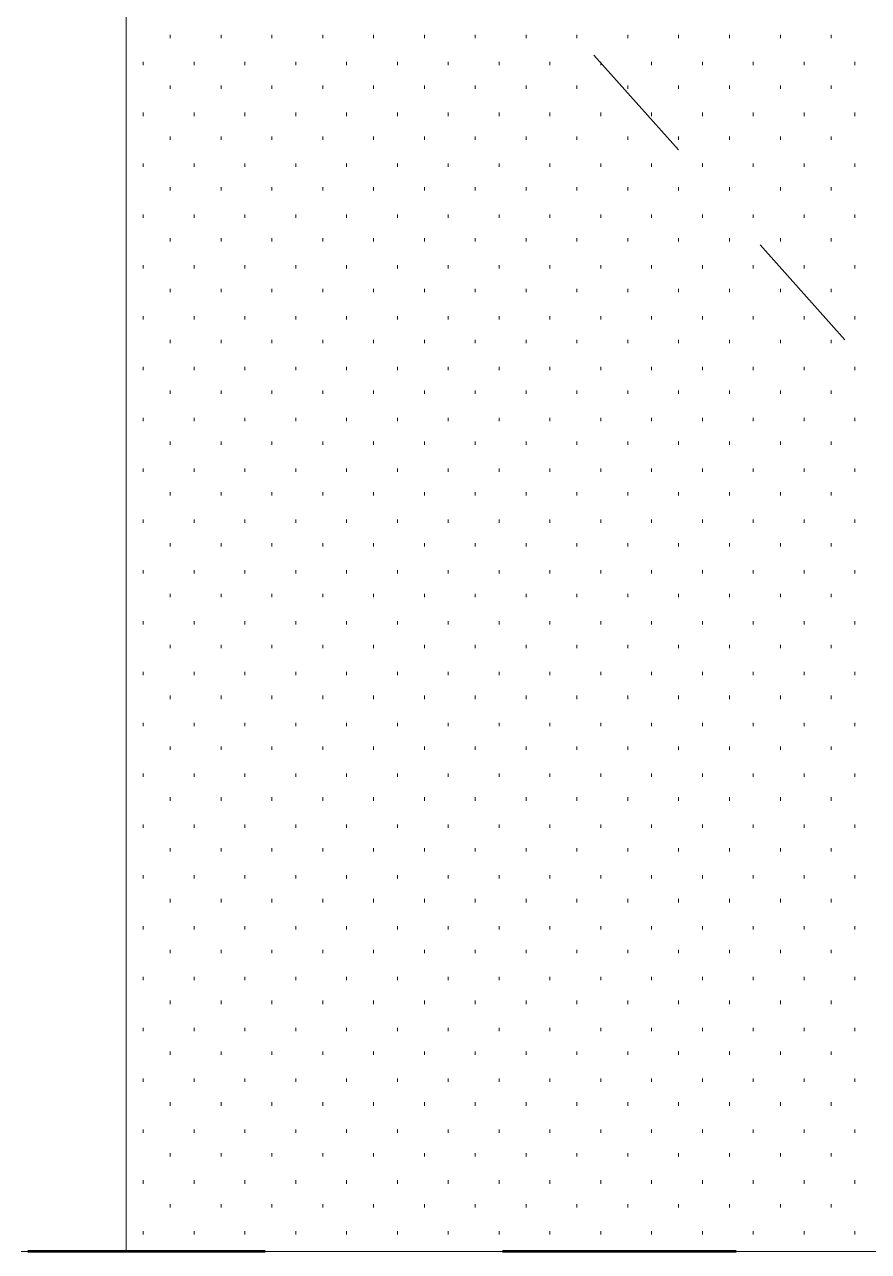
# Model space of a CAD drawing. Header units: inches. Extents: x -6061 to 13621, y -296 to 7483.
# Drawn here: x 12602.47 to 12622.41, y 349.93 to 378.93 of the extents above; entities that cross this region are included whole.
import ezdxf

# ---------------------------------------------------------------- set-up
doc = ezdxf.new("R2010")
doc.units = ezdxf.units.IN
doc.header["$MEASUREMENT"] = 0
doc.layers.get('0').update_dxf_attribs({"linetype": 'CONTINUOUS'})

msp = doc.modelspace()

# ---------------------------------------------------------------- linework, layer by layer
at = {"color": 7, "linetype": 'Continuous', "lineweight": 9, "true_color": 0x000007}
for p, q in [((12604.87338, 349.93356), (12604.87338, 434.02858)), ((12604.87338, 431.46569), (12604.87338, 349.93356)), ((12617.92814, 375.96297), (12615.92587, 378.20551)), ((12621.85257, 371.47791), (12619.85031, 373.72044)), ((12604.87338, 349.93356), (12602.39058, 349.93356)), ((12602.39058, 349.93356), (12604.87338, 349.93356)), ((12604.87338, 349.93356), (12640.91411, 349.93356)), ((12640.91411, 349.93356), (12604.87338, 349.93356))]:
    msp.add_line(p, q, dxfattribs=at)
at = {"color": 7, "linetype": 'Continuous', "lineweight": 9, "true_color": 0xffffff}
for p, q in [((12605.91456, 378.60596), (12605.91456, 378.68605)), ((12607.11592, 378.60596), (12607.11592, 378.68605)), ((12608.31728, 378.60596), (12608.31728, 378.68605)), ((12609.51863, 378.60596), (12609.51863, 378.68605)), ((12610.71999, 378.60596), (12610.71999, 378.68605)), ((12611.92135, 378.60596), (12611.92135, 378.68605)), ((12613.12271, 378.60596), (12613.12271, 378.68605)), ((12614.32406, 378.60596), (12614.32406, 378.68605)), ((12615.52542, 378.60596), (12615.52542, 378.68605)), ((12616.72678, 378.60596), (12616.72678, 378.68605)), ((12617.92814, 378.60596), (12617.92814, 378.68605)), ((12619.12949, 378.60596), (12619.12949, 378.68605)), ((12620.33085, 378.60596), (12620.33085, 378.68605)), ((12621.53221, 378.60596), (12621.53221, 378.68605)), ((12605.27384, 377.96524), (12605.27384, 378.04533)), ((12606.47519, 377.96524), (12606.47519, 378.04533)), ((12607.67655, 377.96524), (12607.67655, 378.04533)), ((12608.87791, 377.96524), (12608.87791, 378.04533)), ((12610.07927, 377.96524), (12610.07927, 378.04533)), ((12611.28062, 377.96524), (12611.28062, 378.04533)), ((12612.48198, 377.96524), (12612.48198, 378.04533)), ((12613.68334, 377.96524), (12613.68334, 378.04533)), ((12614.8847, 377.96524), (12614.8847, 378.04533)), ((12616.08605, 377.96524), (12616.08605, 378.04533)), ((12617.28741, 377.96524), (12617.28741, 378.04533)), ((12618.48877, 377.96524), (12618.48877, 378.04533)), ((12619.69013, 377.96524), (12619.69013, 378.04533)), ((12620.89148, 377.96524), (12620.89148, 378.04533)), ((12622.09284, 377.96524), (12622.09284, 378.04533)), ((12605.91456, 377.4046), (12605.91456, 377.48469)), ((12607.11592, 377.4046), (12607.11592, 377.48469)), ((12608.31728, 377.4046), (12608.31728, 377.48469)), ((12609.51863, 377.4046), (12609.51863, 377.48469)), ((12610.71999, 377.4046), (12610.71999, 377.48469)), ((12611.92135, 377.4046), (12611.92135, 377.48469)), ((12613.12271, 377.4046), (12613.12271, 377.48469)), ((12614.32406, 377.4046), (12614.32406, 377.48469)), ((12615.52542, 377.4046), (12615.52542, 377.48469)), ((12616.72678, 377.4046), (12616.72678, 377.48469)), ((12617.92814, 377.4046), (12617.92814, 377.48469)), ((12619.12949, 377.4046), (12619.12949, 377.48469)), ((12620.33085, 377.4046), (12620.33085, 377.48469)), ((12621.53221, 377.4046), (12621.53221, 377.48469)), ((12605.27384, 376.76388), (12605.27384, 376.84397)), ((12606.47519, 376.76388), (12606.47519, 376.84397)), ((12607.67655, 376.76388), (12607.67655, 376.84397)), ((12608.87791, 376.76388), (12608.87791, 376.84397)), ((12610.07927, 376.76388), (12610.07927, 376.84397)), ((12611.28062, 376.76388), (12611.28062, 376.84397)), ((12612.48198, 376.76388), (12612.48198, 376.84397)), ((12613.68334, 376.76388), (12613.68334, 376.84397)), ((12614.8847, 376.76388), (12614.8847, 376.84397)), ((12616.08605, 376.76388), (12616.08605, 376.84397)), ((12617.28741, 376.76388), (12617.28741, 376.84397)), ((12618.48877, 376.76388), (12618.48877, 376.84397)), ((12619.69013, 376.76388), (12619.69013, 376.84397)), ((12620.89148, 376.76388), (12620.89148, 376.84397)), ((12622.09284, 376.76388), (12622.09284, 376.84397)), ((12605.91456, 376.20324), (12605.91456, 376.28334)), ((12607.11592, 376.20324), (12607.11592, 376.28334)), ((12608.31728, 376.20324), (12608.31728, 376.28334)), ((12609.51863, 376.20324), (12609.51863, 376.28334)), ((12610.71999, 376.20324), (12610.71999, 376.28334)), ((12611.92135, 376.20324), (12611.92135, 376.28334)), ((12613.12271, 376.20324), (12613.12271, 376.28334)), ((12614.32406, 376.20324), (12614.32406, 376.28334)), ((12615.52542, 376.20324), (12615.52542, 376.28334)), ((12616.72678, 376.20324), (12616.72678, 376.28334)), ((12617.92814, 376.20324), (12617.92814, 376.28334)), ((12619.12949, 376.20324), (12619.12949, 376.28334)), ((12620.33085, 376.20324), (12620.33085, 376.28334)), ((12621.53221, 376.20324), (12621.53221, 376.28334)), ((12605.27384, 375.56252), (12605.27384, 375.64261)), ((12606.47519, 375.56252), (12606.47519, 375.64261)), ((12607.67655, 375.56252), (12607.67655, 375.64261)), ((12608.87791, 375.56252), (12608.87791, 375.64261)), ((12610.07927, 375.56252), (12610.07927, 375.64261)), ((12611.28062, 375.56252), (12611.28062, 375.64261)), ((12612.48198, 375.56252), (12612.48198, 375.64261)), ((12613.68334, 375.56252), (12613.68334, 375.64261)), ((12614.8847, 375.56252), (12614.8847, 375.64261)), ((12616.08605, 375.56252), (12616.08605, 375.64261)), ((12617.28741, 375.56252), (12617.28741, 375.64261)), ((12618.48877, 375.56252), (12618.48877, 375.64261)), ((12619.69013, 375.56252), (12619.69013, 375.64261)), ((12620.89148, 375.56252), (12620.89148, 375.64261)), ((12622.09284, 375.56252), (12622.09284, 375.64261)), ((12605.91456, 375.00189), (12605.91456, 375.08198)), ((12607.11592, 375.00189), (12607.11592, 375.08198)), ((12608.31728, 375.00189), (12608.31728, 375.08198)), ((12609.51863, 375.00189), (12609.51863, 375.08198)), ((12610.71999, 375.00189), (12610.71999, 375.08198)), ((12611.92135, 375.00189), (12611.92135, 375.08198)), ((12613.12271, 375.00189), (12613.12271, 375.08198)), ((12614.32406, 375.00189), (12614.32406, 375.08198)), ((12615.52542, 375.00189), (12615.52542, 375.08198)), ((12616.72678, 375.00189), (12616.72678, 375.08198)), ((12617.92814, 375.00189), (12617.92814, 375.08198)), ((12619.12949, 375.00189), (12619.12949, 375.08198)), ((12620.33085, 375.00189), (12620.33085, 375.08198)), ((12621.53221, 375.00189), (12621.53221, 375.08198)), ((12605.27384, 374.36116), (12605.27384, 374.44125)), ((12606.47519, 374.36116), (12606.47519, 374.44125)), ((12607.67655, 374.36116), (12607.67655, 374.44125)), ((12608.87791, 374.36116), (12608.87791, 374.44125)), ((12610.07927, 374.36116), (12610.07927, 374.44125)), ((12611.28062, 374.36116), (12611.28062, 374.44125)), ((12612.48198, 374.36116), (12612.48198, 374.44125)), ((12613.68334, 374.36116), (12613.68334, 374.44125)), ((12614.8847, 374.36116), (12614.8847, 374.44125)), ((12616.08605, 374.36116), (12616.08605, 374.44125)), ((12617.28741, 374.36116), (12617.28741, 374.44125)), ((12618.48877, 374.36116), (12618.48877, 374.44125)), ((12619.69013, 374.36116), (12619.69013, 374.44125)), ((12620.89148, 374.36116), (12620.89148, 374.44125)), ((12622.09284, 374.36116), (12622.09284, 374.44125)), ((12605.91456, 373.80053), (12605.91456, 373.88062)), ((12607.11592, 373.80053), (12607.11592, 373.88062)), ((12608.31728, 373.80053), (12608.31728, 373.88062)), ((12609.51863, 373.80053), (12609.51863, 373.88062)), ((12610.71999, 373.80053), (12610.71999, 373.88062)), ((12611.92135, 373.80053), (12611.92135, 373.88062)), ((12613.12271, 373.80053), (12613.12271, 373.88062)), ((12614.32406, 373.80053), (12614.32406, 373.88062)), ((12615.52542, 373.80053), (12615.52542, 373.88062)), ((12616.72678, 373.80053), (12616.72678, 373.88062)), ((12617.92814, 373.80053), (12617.92814, 373.88062)), ((12619.12949, 373.80053), (12619.12949, 373.88062)), ((12620.33085, 373.80053), (12620.33085, 373.88062)), ((12621.53221, 373.80053), (12621.53221, 373.88062)), ((12605.27384, 373.15981), (12605.27384, 373.2399)), ((12606.47519, 373.15981), (12606.47519, 373.2399)), ((12607.67655, 373.15981), (12607.67655, 373.2399)), ((12608.87791, 373.15981), (12608.87791, 373.2399)), ((12610.07927, 373.15981), (12610.07927, 373.2399)), ((12611.28062, 373.15981), (12611.28062, 373.2399)), ((12612.48198, 373.15981), (12612.48198, 373.2399)), ((12613.68334, 373.15981), (12613.68334, 373.2399)), ((12614.8847, 373.15981), (12614.8847, 373.2399)), ((12616.08605, 373.15981), (12616.08605, 373.2399)), ((12617.28741, 373.15981), (12617.28741, 373.2399)), ((12618.48877, 373.15981), (12618.48877, 373.2399)), ((12619.69013, 373.15981), (12619.69013, 373.2399)), ((12620.89148, 373.15981), (12620.89148, 373.2399)), ((12622.09284, 373.15981), (12622.09284, 373.2399)), ((12605.91456, 372.59917), (12605.91456, 372.67926)), ((12607.11592, 372.59917), (12607.11592, 372.67926)), ((12608.31728, 372.59917), (12608.31728, 372.67926)), ((12609.51863, 372.59917), (12609.51863, 372.67926)), ((12610.71999, 372.59917), (12610.71999, 372.67926)), ((12611.92135, 372.59917), (12611.92135, 372.67926)), ((12613.12271, 372.59917), (12613.12271, 372.67926)), ((12614.32406, 372.59917), (12614.32406, 372.67926)), ((12615.52542, 372.59917), (12615.52542, 372.67926)), ((12616.72678, 372.59917), (12616.72678, 372.67926)), ((12617.92814, 372.59917), (12617.92814, 372.67926)), ((12619.12949, 372.59917), (12619.12949, 372.67926)), ((12620.33085, 372.59917), (12620.33085, 372.67926)), ((12621.53221, 372.59917), (12621.53221, 372.67926)), ((12605.27384, 371.95845), (12605.27384, 372.03854)), ((12606.47519, 371.95845), (12606.47519, 372.03854)), ((12607.67655, 371.95845), (12607.67655, 372.03854)), ((12608.87791, 371.95845), (12608.87791, 372.03854)), ((12610.07927, 371.95845), (12610.07927, 372.03854)), ((12611.28062, 371.95845), (12611.28062, 372.03854)), ((12612.48198, 371.95845), (12612.48198, 372.03854)), ((12613.68334, 371.95845), (12613.68334, 372.03854)), ((12614.8847, 371.95845), (12614.8847, 372.03854)), ((12616.08605, 371.95845), (12616.08605, 372.03854)), ((12617.28741, 371.95845), (12617.28741, 372.03854)), ((12618.48877, 371.95845), (12618.48877, 372.03854)), ((12619.69013, 371.95845), (12619.69013, 372.03854)), ((12620.89148, 371.95845), (12620.89148, 372.03854)), ((12622.09284, 371.95845), (12622.09284, 372.03854)), ((12605.91456, 371.39781), (12605.91456, 371.47791)), ((12607.11592, 371.39781), (12607.11592, 371.47791)), ((12608.31728, 371.39781), (12608.31728, 371.47791)), ((12609.51863, 371.39781), (12609.51863, 371.47791)), ((12610.71999, 371.39781), (12610.71999, 371.47791)), ((12611.92135, 371.39781), (12611.92135, 371.47791)), ((12613.12271, 371.39781), (12613.12271, 371.47791)), ((12614.32406, 371.39781), (12614.32406, 371.47791)), ((12615.52542, 371.39781), (12615.52542, 371.47791)), ((12616.72678, 371.39781), (12616.72678, 371.47791)), ((12617.92814, 371.39781), (12617.92814, 371.47791)), ((12619.12949, 371.39781), (12619.12949, 371.47791)), ((12620.33085, 371.39781), (12620.33085, 371.47791)), ((12621.53221, 371.39781), (12621.53221, 371.47791)), ((12605.27384, 370.75709), (12605.27384, 370.83718)), ((12606.47519, 370.75709), (12606.47519, 370.83718)), ((12607.67655, 370.75709), (12607.67655, 370.83718)), ((12608.87791, 370.75709), (12608.87791, 370.83718)), ((12610.07927, 370.75709), (12610.07927, 370.83718)), ((12611.28062, 370.75709), (12611.28062, 370.83718)), ((12612.48198, 370.75709), (12612.48198, 370.83718)), ((12613.68334, 370.75709), (12613.68334, 370.83718)), ((12614.8847, 370.75709), (12614.8847, 370.83718)), ((12616.08605, 370.75709), (12616.08605, 370.83718)), ((12617.28741, 370.75709), (12617.28741, 370.83718)), ((12618.48877, 370.75709), (12618.48877, 370.83718)), ((12619.69013, 370.75709), (12619.69013, 370.83718)), ((12620.89148, 370.75709), (12620.89148, 370.83718)), ((12622.09284, 370.75709), (12622.09284, 370.83718)), ((12605.91456, 370.19646), (12605.91456, 370.27655)), ((12607.11592, 370.19646), (12607.11592, 370.27655)), ((12608.31728, 370.19646), (12608.31728, 370.27655)), ((12609.51863, 370.19646), (12609.51863, 370.27655)), ((12610.71999, 370.19646), (12610.71999, 370.27655)), ((12611.92135, 370.19646), (12611.92135, 370.27655)), ((12613.12271, 370.19646), (12613.12271, 370.27655)), ((12614.32406, 370.19646), (12614.32406, 370.27655)), ((12615.52542, 370.19646), (12615.52542, 370.27655)), ((12616.72678, 370.19646), (12616.72678, 370.27655)), ((12617.92814, 370.19646), (12617.92814, 370.27655)), ((12619.12949, 370.19646), (12619.12949, 370.27655)), ((12620.33085, 370.19646), (12620.33085, 370.27655)), ((12621.53221, 370.19646), (12621.53221, 370.27655)), ((12605.27384, 369.55573), (12605.27384, 369.63582)), ((12606.47519, 369.55573), (12606.47519, 369.63582)), ((12607.67655, 369.55573), (12607.67655, 369.63582)), ((12608.87791, 369.55573), (12608.87791, 369.63582)), ((12610.07927, 369.55573), (12610.07927, 369.63582)), ((12611.28062, 369.55573), (12611.28062, 369.63582)), ((12612.48198, 369.55573), (12612.48198, 369.63582)), ((12613.68334, 369.55573), (12613.68334, 369.63582)), ((12614.8847, 369.55573), (12614.8847, 369.63582)), ((12616.08605, 369.55573), (12616.08605, 369.63582)), ((12617.28741, 369.55573), (12617.28741, 369.63582)), ((12618.48877, 369.55573), (12618.48877, 369.63582)), ((12619.69013, 369.55573), (12619.69013, 369.63582)), ((12620.89148, 369.55573), (12620.89148, 369.63582)), ((12622.09284, 369.55573), (12622.09284, 369.63582)), ((12605.91456, 368.9951), (12605.91456, 369.07519)), ((12607.11592, 368.9951), (12607.11592, 369.07519)), ((12608.31728, 368.9951), (12608.31728, 369.07519)), ((12609.51863, 368.9951), (12609.51863, 369.07519)), ((12610.71999, 368.9951), (12610.71999, 369.07519)), ((12611.92135, 368.9951), (12611.92135, 369.07519)), ((12613.12271, 368.9951), (12613.12271, 369.07519)), ((12614.32406, 368.9951), (12614.32406, 369.07519)), ((12615.52542, 368.9951), (12615.52542, 369.07519)), ((12616.72678, 368.9951), (12616.72678, 369.07519)), ((12617.92814, 368.9951), (12617.92814, 369.07519)), ((12619.12949, 368.9951), (12619.12949, 369.07519)), ((12620.33085, 368.9951), (12620.33085, 369.07519)), ((12621.53221, 368.9951), (12621.53221, 369.07519)), ((12605.27384, 368.35438), (12605.27384, 368.43447)), ((12606.47519, 368.35438), (12606.47519, 368.43447)), ((12607.67655, 368.35438), (12607.67655, 368.43447)), ((12608.87791, 368.35438), (12608.87791, 368.43447)), ((12610.07927, 368.35438), (12610.07927, 368.43447)), ((12611.28062, 368.35438), (12611.28062, 368.43447)), ((12612.48198, 368.35438), (12612.48198, 368.43447)), ((12613.68334, 368.35438), (12613.68334, 368.43447)), ((12614.8847, 368.35438), (12614.8847, 368.43447)), ((12616.08605, 368.35438), (12616.08605, 368.43447)), ((12617.28741, 368.35438), (12617.28741, 368.43447)), ((12618.48877, 368.35438), (12618.48877, 368.43447)), ((12619.69013, 368.35438), (12619.69013, 368.43447)), ((12620.89148, 368.35438), (12620.89148, 368.43447)), ((12622.09284, 368.35438), (12622.09284, 368.43447)), ((12605.91456, 367.79374), (12605.91456, 367.87383)), ((12607.11592, 367.79374), (12607.11592, 367.87383)), ((12608.31728, 367.79374), (12608.31728, 367.87383)), ((12609.51863, 367.79374), (12609.51863, 367.87383)), ((12610.71999, 367.79374), (12610.71999, 367.87383)), ((12611.92135, 367.79374), (12611.92135, 367.87383)), ((12613.12271, 367.79374), (12613.12271, 367.87383)), ((12614.32406, 367.79374), (12614.32406, 367.87383)), ((12615.52542, 367.79374), (12615.52542, 367.87383)), ((12616.72678, 367.79374), (12616.72678, 367.87383)), ((12617.92814, 367.79374), (12617.92814, 367.87383)), ((12619.12949, 367.79374), (12619.12949, 367.87383)), ((12620.33085, 367.79374), (12620.33085, 367.87383)), ((12621.53221, 367.79374), (12621.53221, 367.87383)), ((12605.27384, 367.15302), (12605.27384, 367.23311)), ((12606.47519, 367.15302), (12606.47519, 367.23311)), ((12607.67655, 367.15302), (12607.67655, 367.23311)), ((12608.87791, 367.15302), (12608.87791, 367.23311)), ((12610.07927, 367.15302), (12610.07927, 367.23311)), ((12611.28062, 367.15302), (12611.28062, 367.23311)), ((12612.48198, 367.15302), (12612.48198, 367.23311)), ((12613.68334, 367.15302), (12613.68334, 367.23311)), ((12614.8847, 367.15302), (12614.8847, 367.23311)), ((12616.08605, 367.15302), (12616.08605, 367.23311)), ((12617.28741, 367.15302), (12617.28741, 367.23311)), ((12618.48877, 367.15302), (12618.48877, 367.23311)), ((12619.69013, 367.15302), (12619.69013, 367.23311)), ((12620.89148, 367.15302), (12620.89148, 367.23311)), ((12622.09284, 367.15302), (12622.09284, 367.23311)), ((12605.91456, 366.59239), (12605.91456, 366.67248)), ((12607.11592, 366.59239), (12607.11592, 366.67248)), ((12608.31728, 366.59239), (12608.31728, 366.67248)), ((12609.51863, 366.59239), (12609.51863, 366.67248)), ((12610.71999, 366.59239), (12610.71999, 366.67248)), ((12611.92135, 366.59239), (12611.92135, 366.67248)), ((12613.12271, 366.59239), (12613.12271, 366.67248)), ((12614.32406, 366.59239), (12614.32406, 366.67248)), ((12615.52542, 366.59239), (12615.52542, 366.67248)), ((12616.72678, 366.59239), (12616.72678, 366.67248)), ((12617.92814, 366.59239), (12617.92814, 366.67248)), ((12619.12949, 366.59239), (12619.12949, 366.67248)), ((12620.33085, 366.59239), (12620.33085, 366.67248)), ((12621.53221, 366.59239), (12621.53221, 366.67248)), ((12605.27384, 365.95166), (12605.27384, 366.03175)), ((12606.47519, 365.95166), (12606.47519, 366.03175)), ((12607.67655, 365.95166), (12607.67655, 366.03175)), ((12608.87791, 365.95166), (12608.87791, 366.03175)), ((12610.07927, 365.95166), (12610.07927, 366.03175)), ((12611.28062, 365.95166), (12611.28062, 366.03175)), ((12612.48198, 365.95166), (12612.48198, 366.03175)), ((12613.68334, 365.95166), (12613.68334, 366.03175)), ((12614.8847, 365.95166), (12614.8847, 366.03175)), ((12616.08605, 365.95166), (12616.08605, 366.03175)), ((12617.28741, 365.95166), (12617.28741, 366.03175)), ((12618.48877, 365.95166), (12618.48877, 366.03175)), ((12619.69013, 365.95166), (12619.69013, 366.03175)), ((12620.89148, 365.95166), (12620.89148, 366.03175)), ((12622.09284, 365.95166), (12622.09284, 366.03175)), ((12605.91456, 365.39103), (12605.91456, 365.47112)), ((12607.11592, 365.39103), (12607.11592, 365.47112)), ((12608.31728, 365.39103), (12608.31728, 365.47112)), ((12609.51863, 365.39103), (12609.51863, 365.47112)), ((12610.71999, 365.39103), (12610.71999, 365.47112)), ((12611.92135, 365.39103), (12611.92135, 365.47112)), ((12613.12271, 365.39103), (12613.12271, 365.47112)), ((12614.32406, 365.39103), (12614.32406, 365.47112)), ((12615.52542, 365.39103), (12615.52542, 365.47112)), ((12616.72678, 365.39103), (12616.72678, 365.47112)), ((12617.92814, 365.39103), (12617.92814, 365.47112)), ((12619.12949, 365.39103), (12619.12949, 365.47112)), ((12620.33085, 365.39103), (12620.33085, 365.47112)), ((12621.53221, 365.39103), (12621.53221, 365.47112)), ((12605.27384, 364.7503), (12605.27384, 364.83039)), ((12606.47519, 364.7503), (12606.47519, 364.83039)), ((12607.67655, 364.7503), (12607.67655, 364.83039)), ((12608.87791, 364.7503), (12608.87791, 364.83039)), ((12610.07927, 364.7503), (12610.07927, 364.83039)), ((12611.28062, 364.7503), (12611.28062, 364.83039)), ((12612.48198, 364.7503), (12612.48198, 364.83039)), ((12613.68334, 364.7503), (12613.68334, 364.83039)), ((12614.8847, 364.7503), (12614.8847, 364.83039)), ((12616.08605, 364.7503), (12616.08605, 364.83039)), ((12617.28741, 364.7503), (12617.28741, 364.83039)), ((12618.48877, 364.7503), (12618.48877, 364.83039)), ((12619.69013, 364.7503), (12619.69013, 364.83039)), ((12620.89148, 364.7503), (12620.89148, 364.83039)), ((12622.09284, 364.7503), (12622.09284, 364.83039)), ((12605.91456, 364.18967), (12605.91456, 364.26976)), ((12607.11592, 364.18967), (12607.11592, 364.26976)), ((12608.31728, 364.18967), (12608.31728, 364.26976)), ((12609.51863, 364.18967), (12609.51863, 364.26976)), ((12610.71999, 364.18967), (12610.71999, 364.26976)), ((12611.92135, 364.18967), (12611.92135, 364.26976)), ((12613.12271, 364.18967), (12613.12271, 364.26976)), ((12614.32406, 364.18967), (12614.32406, 364.26976)), ((12615.52542, 364.18967), (12615.52542, 364.26976)), ((12616.72678, 364.18967), (12616.72678, 364.26976)), ((12617.92814, 364.18967), (12617.92814, 364.26976)), ((12619.12949, 364.18967), (12619.12949, 364.26976)), ((12620.33085, 364.18967), (12620.33085, 364.26976)), ((12621.53221, 364.18967), (12621.53221, 364.26976)), ((12605.27384, 363.54895), (12605.27384, 363.62904)), ((12606.47519, 363.54895), (12606.47519, 363.62904)), ((12607.67655, 363.54895), (12607.67655, 363.62904)), ((12608.87791, 363.54895), (12608.87791, 363.62904)), ((12610.07927, 363.54895), (12610.07927, 363.62904)), ((12611.28062, 363.54895), (12611.28062, 363.62904)), ((12612.48198, 363.54895), (12612.48198, 363.62904)), ((12613.68334, 363.54895), (12613.68334, 363.62904)), ((12614.8847, 363.54895), (12614.8847, 363.62904)), ((12616.08605, 363.54895), (12616.08605, 363.62904)), ((12617.28741, 363.54895), (12617.28741, 363.62904)), ((12618.48877, 363.54895), (12618.48877, 363.62904)), ((12619.69013, 363.54895), (12619.69013, 363.62904)), ((12620.89148, 363.54895), (12620.89148, 363.62904)), ((12622.09284, 363.54895), (12622.09284, 363.62904)), ((12605.91456, 362.98831), (12605.91456, 363.0684)), ((12607.11592, 362.98831), (12607.11592, 363.0684)), ((12608.31728, 362.98831), (12608.31728, 363.0684)), ((12609.51863, 362.98831), (12609.51863, 363.0684)), ((12610.71999, 362.98831), (12610.71999, 363.0684)), ((12611.92135, 362.98831), (12611.92135, 363.0684)), ((12613.12271, 362.98831), (12613.12271, 363.0684)), ((12614.32406, 362.98831), (12614.32406, 363.0684)), ((12615.52542, 362.98831), (12615.52542, 363.0684)), ((12616.72678, 362.98831), (12616.72678, 363.0684)), ((12617.92814, 362.98831), (12617.92814, 363.0684)), ((12619.12949, 362.98831), (12619.12949, 363.0684)), ((12620.33085, 362.98831), (12620.33085, 363.0684)), ((12621.53221, 362.98831), (12621.53221, 363.0684)), ((12605.27384, 362.34759), (12605.27384, 362.42768)), ((12606.47519, 362.34759), (12606.47519, 362.42768)), ((12607.67655, 362.34759), (12607.67655, 362.42768)), ((12608.87791, 362.34759), (12608.87791, 362.42768)), ((12610.07927, 362.34759), (12610.07927, 362.42768)), ((12611.28062, 362.34759), (12611.28062, 362.42768)), ((12612.48198, 362.34759), (12612.48198, 362.42768)), ((12613.68334, 362.34759), (12613.68334, 362.42768)), ((12614.8847, 362.34759), (12614.8847, 362.42768)), ((12616.08605, 362.34759), (12616.08605, 362.42768)), ((12617.28741, 362.34759), (12617.28741, 362.42768)), ((12618.48877, 362.34759), (12618.48877, 362.42768)), ((12619.69013, 362.34759), (12619.69013, 362.42768)), ((12620.89148, 362.34759), (12620.89148, 362.42768)), ((12622.09284, 362.34759), (12622.09284, 362.42768)), ((12605.91456, 361.78696), (12605.91456, 361.86705)), ((12607.11592, 361.78696), (12607.11592, 361.86705)), ((12608.31728, 361.78696), (12608.31728, 361.86705)), ((12609.51863, 361.78696), (12609.51863, 361.86705)), ((12610.71999, 361.78696), (12610.71999, 361.86705)), ((12611.92135, 361.78696), (12611.92135, 361.86705)), ((12613.12271, 361.78696), (12613.12271, 361.86705)), ((12614.32406, 361.78696), (12614.32406, 361.86705)), ((12615.52542, 361.78696), (12615.52542, 361.86705)), ((12616.72678, 361.78696), (12616.72678, 361.86705)), ((12617.92814, 361.78696), (12617.92814, 361.86705)), ((12619.12949, 361.78696), (12619.12949, 361.86705)), ((12620.33085, 361.78696), (12620.33085, 361.86705)), ((12621.53221, 361.78696), (12621.53221, 361.86705)), ((12605.27384, 361.14623), (12605.27384, 361.22632)), ((12606.47519, 361.14623), (12606.47519, 361.22632)), ((12607.67655, 361.14623), (12607.67655, 361.22632)), ((12608.87791, 361.14623), (12608.87791, 361.22632)), ((12610.07927, 361.14623), (12610.07927, 361.22632)), ((12611.28062, 361.14623), (12611.28062, 361.22632)), ((12612.48198, 361.14623), (12612.48198, 361.22632)), ((12613.68334, 361.14623), (12613.68334, 361.22632)), ((12614.8847, 361.14623), (12614.8847, 361.22632)), ((12616.08605, 361.14623), (12616.08605, 361.22632)), ((12617.28741, 361.14623), (12617.28741, 361.22632)), ((12618.48877, 361.14623), (12618.48877, 361.22632)), ((12619.69013, 361.14623), (12619.69013, 361.22632)), ((12620.89148, 361.14623), (12620.89148, 361.22632)), ((12622.09284, 361.14623), (12622.09284, 361.22632)), ((12605.91456, 360.5856), (12605.91456, 360.66569)), ((12607.11592, 360.5856), (12607.11592, 360.66569)), ((12608.31728, 360.5856), (12608.31728, 360.66569)), ((12609.51863, 360.5856), (12609.51863, 360.66569)), ((12610.71999, 360.5856), (12610.71999, 360.66569)), ((12611.92135, 360.5856), (12611.92135, 360.66569)), ((12613.12271, 360.5856), (12613.12271, 360.66569)), ((12614.32406, 360.5856), (12614.32406, 360.66569)), ((12615.52542, 360.5856), (12615.52542, 360.66569)), ((12616.72678, 360.5856), (12616.72678, 360.66569)), ((12617.92814, 360.5856), (12617.92814, 360.66569)), ((12619.12949, 360.5856), (12619.12949, 360.66569)), ((12620.33085, 360.5856), (12620.33085, 360.66569)), ((12621.53221, 360.5856), (12621.53221, 360.66569)), ((12605.27384, 359.94487), (12605.27384, 360.02496)), ((12606.47519, 359.94487), (12606.47519, 360.02496)), ((12607.67655, 359.94487), (12607.67655, 360.02496)), ((12608.87791, 359.94487), (12608.87791, 360.02496)), ((12610.07927, 359.94487), (12610.07927, 360.02496)), ((12611.28062, 359.94487), (12611.28062, 360.02496)), ((12612.48198, 359.94487), (12612.48198, 360.02496)), ((12613.68334, 359.94487), (12613.68334, 360.02496)), ((12614.8847, 359.94487), (12614.8847, 360.02496)), ((12616.08605, 359.94487), (12616.08605, 360.02496)), ((12617.28741, 359.94487), (12617.28741, 360.02496)), ((12618.48877, 359.94487), (12618.48877, 360.02496)), ((12619.69013, 359.94487), (12619.69013, 360.02496)), ((12620.89148, 359.94487), (12620.89148, 360.02496)), ((12622.09284, 359.94487), (12622.09284, 360.02496)), ((12605.91456, 359.38424), (12605.91456, 359.46433)), ((12607.11592, 359.38424), (12607.11592, 359.46433)), ((12608.31728, 359.38424), (12608.31728, 359.46433)), ((12609.51863, 359.38424), (12609.51863, 359.46433)), ((12610.71999, 359.38424), (12610.71999, 359.46433)), ((12611.92135, 359.38424), (12611.92135, 359.46433)), ((12613.12271, 359.38424), (12613.12271, 359.46433)), ((12614.32406, 359.38424), (12614.32406, 359.46433)), ((12615.52542, 359.38424), (12615.52542, 359.46433)), ((12616.72678, 359.38424), (12616.72678, 359.46433)), ((12617.92814, 359.38424), (12617.92814, 359.46433)), ((12619.12949, 359.38424), (12619.12949, 359.46433)), ((12620.33085, 359.38424), (12620.33085, 359.46433)), ((12621.53221, 359.38424), (12621.53221, 359.46433)), ((12605.27384, 358.74352), (12605.27384, 358.82361)), ((12606.47519, 358.74352), (12606.47519, 358.82361)), ((12607.67655, 358.74352), (12607.67655, 358.82361)), ((12608.87791, 358.74352), (12608.87791, 358.82361)), ((12610.07927, 358.74352), (12610.07927, 358.82361)), ((12611.28062, 358.74352), (12611.28062, 358.82361)), ((12612.48198, 358.74352), (12612.48198, 358.82361)), ((12613.68334, 358.74352), (12613.68334, 358.82361)), ((12614.8847, 358.74352), (12614.8847, 358.82361)), ((12616.08605, 358.74352), (12616.08605, 358.82361)), ((12617.28741, 358.74352), (12617.28741, 358.82361)), ((12618.48877, 358.74352), (12618.48877, 358.82361)), ((12619.69013, 358.74352), (12619.69013, 358.82361)), ((12620.89148, 358.74352), (12620.89148, 358.82361)), ((12622.09284, 358.74352), (12622.09284, 358.82361)), ((12605.91456, 358.18288), (12605.91456, 358.26297)), ((12607.11592, 358.18288), (12607.11592, 358.26297)), ((12608.31728, 358.18288), (12608.31728, 358.26297)), ((12609.51863, 358.18288), (12609.51863, 358.26297)), ((12610.71999, 358.18288), (12610.71999, 358.26297)), ((12611.92135, 358.18288), (12611.92135, 358.26297)), ((12613.12271, 358.18288), (12613.12271, 358.26297)), ((12614.32406, 358.18288), (12614.32406, 358.26297)), ((12615.52542, 358.18288), (12615.52542, 358.26297)), ((12616.72678, 358.18288), (12616.72678, 358.26297)), ((12617.92814, 358.18288), (12617.92814, 358.26297)), ((12619.12949, 358.18288), (12619.12949, 358.26297)), ((12620.33085, 358.18288), (12620.33085, 358.26297)), ((12621.53221, 358.18288), (12621.53221, 358.26297)), ((12605.27384, 357.54216), (12605.27384, 357.62225)), ((12606.47519, 357.54216), (12606.47519, 357.62225)), ((12607.67655, 357.54216), (12607.67655, 357.62225)), ((12608.87791, 357.54216), (12608.87791, 357.62225)), ((12610.07927, 357.54216), (12610.07927, 357.62225)), ((12611.28062, 357.54216), (12611.28062, 357.62225)), ((12612.48198, 357.54216), (12612.48198, 357.62225)), ((12613.68334, 357.54216), (12613.68334, 357.62225)), ((12614.8847, 357.54216), (12614.8847, 357.62225)), ((12616.08605, 357.54216), (12616.08605, 357.62225)), ((12617.28741, 357.54216), (12617.28741, 357.62225)), ((12618.48877, 357.54216), (12618.48877, 357.62225)), ((12619.69013, 357.54216), (12619.69013, 357.62225)), ((12620.89148, 357.54216), (12620.89148, 357.62225)), ((12622.09284, 357.54216), (12622.09284, 357.62225)), ((12605.91456, 356.98153), (12605.91456, 357.06162)), ((12607.11592, 356.98153), (12607.11592, 357.06162)), ((12608.31728, 356.98153), (12608.31728, 357.06162)), ((12609.51863, 356.98153), (12609.51863, 357.06162)), ((12610.71999, 356.98153), (12610.71999, 357.06162)), ((12611.92135, 356.98153), (12611.92135, 357.06162)), ((12613.12271, 356.98153), (12613.12271, 357.06162)), ((12614.32406, 356.98153), (12614.32406, 357.06162)), ((12615.52542, 356.98153), (12615.52542, 357.06162)), ((12616.72678, 356.98153), (12616.72678, 357.06162)), ((12617.92814, 356.98153), (12617.92814, 357.06162)), ((12619.12949, 356.98153), (12619.12949, 357.06162)), ((12620.33085, 356.98153), (12620.33085, 357.06162)), ((12621.53221, 356.98153), (12621.53221, 357.06162)), ((12605.27384, 356.3408), (12605.27384, 356.42089)), ((12606.47519, 356.3408), (12606.47519, 356.42089)), ((12607.67655, 356.3408), (12607.67655, 356.42089)), ((12608.87791, 356.3408), (12608.87791, 356.42089)), ((12610.07927, 356.3408), (12610.07927, 356.42089)), ((12611.28062, 356.3408), (12611.28062, 356.42089)), ((12612.48198, 356.3408), (12612.48198, 356.42089)), ((12613.68334, 356.3408), (12613.68334, 356.42089)), ((12614.8847, 356.3408), (12614.8847, 356.42089)), ((12616.08605, 356.3408), (12616.08605, 356.42089)), ((12617.28741, 356.3408), (12617.28741, 356.42089)), ((12618.48877, 356.3408), (12618.48877, 356.42089)), ((12619.69013, 356.3408), (12619.69013, 356.42089)), ((12620.89148, 356.3408), (12620.89148, 356.42089)), ((12622.09284, 356.3408), (12622.09284, 356.42089)), ((12605.91456, 355.78017), (12605.91456, 355.86026)), ((12607.11592, 355.78017), (12607.11592, 355.86026)), ((12608.31728, 355.78017), (12608.31728, 355.86026)), ((12609.51863, 355.78017), (12609.51863, 355.86026)), ((12610.71999, 355.78017), (12610.71999, 355.86026)), ((12611.92135, 355.78017), (12611.92135, 355.86026)), ((12613.12271, 355.78017), (12613.12271, 355.86026)), ((12614.32406, 355.78017), (12614.32406, 355.86026)), ((12615.52542, 355.78017), (12615.52542, 355.86026)), ((12616.72678, 355.78017), (12616.72678, 355.86026)), ((12617.92814, 355.78017), (12617.92814, 355.86026)), ((12619.12949, 355.78017), (12619.12949, 355.86026)), ((12620.33085, 355.78017), (12620.33085, 355.86026)), ((12621.53221, 355.78017), (12621.53221, 355.86026)), ((12605.27384, 355.13944), (12605.27384, 355.21953)), ((12606.47519, 355.13944), (12606.47519, 355.21953)), ((12607.67655, 355.13944), (12607.67655, 355.21953)), ((12608.87791, 355.13944), (12608.87791, 355.21953)), ((12610.07927, 355.13944), (12610.07927, 355.21953)), ((12611.28062, 355.13944), (12611.28062, 355.21953)), ((12612.48198, 355.13944), (12612.48198, 355.21953)), ((12613.68334, 355.13944), (12613.68334, 355.21953)), ((12614.8847, 355.13944), (12614.8847, 355.21953)), ((12616.08605, 355.13944), (12616.08605, 355.21953)), ((12617.28741, 355.13944), (12617.28741, 355.21953)), ((12618.48877, 355.13944), (12618.48877, 355.21953)), ((12619.69013, 355.13944), (12619.69013, 355.21953)), ((12620.89148, 355.13944), (12620.89148, 355.21953)), ((12622.09284, 355.13944), (12622.09284, 355.21953)), ((12605.91456, 354.57881), (12605.91456, 354.6589)), ((12607.11592, 354.57881), (12607.11592, 354.6589)), ((12608.31728, 354.57881), (12608.31728, 354.6589)), ((12609.51863, 354.57881), (12609.51863, 354.6589)), ((12610.71999, 354.57881), (12610.71999, 354.6589)), ((12611.92135, 354.57881), (12611.92135, 354.6589)), ((12613.12271, 354.57881), (12613.12271, 354.6589)), ((12614.32406, 354.57881), (12614.32406, 354.6589)), ((12615.52542, 354.57881), (12615.52542, 354.6589)), ((12616.72678, 354.57881), (12616.72678, 354.6589)), ((12617.92814, 354.57881), (12617.92814, 354.6589)), ((12619.12949, 354.57881), (12619.12949, 354.6589)), ((12620.33085, 354.57881), (12620.33085, 354.6589)), ((12621.53221, 354.57881), (12621.53221, 354.6589)), ((12605.27384, 353.93809), (12605.27384, 354.01818)), ((12606.47519, 353.93809), (12606.47519, 354.01818)), ((12607.67655, 353.93809), (12607.67655, 354.01818)), ((12608.87791, 353.93809), (12608.87791, 354.01818)), ((12610.07927, 353.93809), (12610.07927, 354.01818)), ((12611.28062, 353.93809), (12611.28062, 354.01818)), ((12612.48198, 353.93809), (12612.48198, 354.01818)), ((12613.68334, 353.93809), (12613.68334, 354.01818)), ((12614.8847, 353.93809), (12614.8847, 354.01818)), ((12616.08605, 353.93809), (12616.08605, 354.01818)), ((12617.28741, 353.93809), (12617.28741, 354.01818)), ((12618.48877, 353.93809), (12618.48877, 354.01818)), ((12619.69013, 353.93809), (12619.69013, 354.01818)), ((12620.89148, 353.93809), (12620.89148, 354.01818)), ((12622.09284, 353.93809), (12622.09284, 354.01818)), ((12605.91456, 353.37745), (12605.91456, 353.45754)), ((12607.11592, 353.37745), (12607.11592, 353.45754)), ((12608.31728, 353.37745), (12608.31728, 353.45754)), ((12609.51863, 353.37745), (12609.51863, 353.45754)), ((12610.71999, 353.37745), (12610.71999, 353.45754)), ((12611.92135, 353.37745), (12611.92135, 353.45754)), ((12613.12271, 353.37745), (12613.12271, 353.45754)), ((12614.32406, 353.37745), (12614.32406, 353.45754)), ((12615.52542, 353.37745), (12615.52542, 353.45754)), ((12616.72678, 353.37745), (12616.72678, 353.45754)), ((12617.92814, 353.37745), (12617.92814, 353.45754)), ((12619.12949, 353.37745), (12619.12949, 353.45754)), ((12620.33085, 353.37745), (12620.33085, 353.45754)), ((12621.53221, 353.37745), (12621.53221, 353.45754)), ((12605.27384, 352.73673), (12605.27384, 352.81682)), ((12606.47519, 352.73673), (12606.47519, 352.81682)), ((12607.67655, 352.73673), (12607.67655, 352.81682)), ((12608.87791, 352.73673), (12608.87791, 352.81682)), ((12610.07927, 352.73673), (12610.07927, 352.81682)), ((12611.28062, 352.73673), (12611.28062, 352.81682)), ((12612.48198, 352.73673), (12612.48198, 352.81682)), ((12613.68334, 352.73673), (12613.68334, 352.81682)), ((12614.8847, 352.73673), (12614.8847, 352.81682)), ((12616.08605, 352.73673), (12616.08605, 352.81682)), ((12617.28741, 352.73673), (12617.28741, 352.81682)), ((12618.48877, 352.73673), (12618.48877, 352.81682)), ((12619.69013, 352.73673), (12619.69013, 352.81682)), ((12620.89148, 352.73673), (12620.89148, 352.81682)), ((12622.09284, 352.73673), (12622.09284, 352.81682)), ((12605.91456, 352.1761), (12605.91456, 352.25619)), ((12607.11592, 352.1761), (12607.11592, 352.25619)), ((12608.31728, 352.1761), (12608.31728, 352.25619)), ((12609.51863, 352.1761), (12609.51863, 352.25619)), ((12610.71999, 352.1761), (12610.71999, 352.25619)), ((12611.92135, 352.1761), (12611.92135, 352.25619)), ((12613.12271, 352.1761), (12613.12271, 352.25619)), ((12614.32406, 352.1761), (12614.32406, 352.25619)), ((12615.52542, 352.1761), (12615.52542, 352.25619)), ((12616.72678, 352.1761), (12616.72678, 352.25619)), ((12617.92814, 352.1761), (12617.92814, 352.25619)), ((12619.12949, 352.1761), (12619.12949, 352.25619)), ((12620.33085, 352.1761), (12620.33085, 352.25619)), ((12621.53221, 352.1761), (12621.53221, 352.25619)), ((12605.27384, 351.53537), (12605.27384, 351.61546)), ((12606.47519, 351.53537), (12606.47519, 351.61546)), ((12607.67655, 351.53537), (12607.67655, 351.61546)), ((12608.87791, 351.53537), (12608.87791, 351.61546)), ((12610.07927, 351.53537), (12610.07927, 351.61546)), ((12611.28062, 351.53537), (12611.28062, 351.61546)), ((12612.48198, 351.53537), (12612.48198, 351.61546)), ((12613.68334, 351.53537), (12613.68334, 351.61546)), ((12614.8847, 351.53537), (12614.8847, 351.61546)), ((12616.08605, 351.53537), (12616.08605, 351.61546)), ((12617.28741, 351.53537), (12617.28741, 351.61546)), ((12618.48877, 351.53537), (12618.48877, 351.61546)), ((12619.69013, 351.53537), (12619.69013, 351.61546)), ((12620.89148, 351.53537), (12620.89148, 351.61546)), ((12622.09284, 351.53537), (12622.09284, 351.61546)), ((12605.91456, 350.97474), (12605.91456, 351.05483)), ((12607.11592, 350.97474), (12607.11592, 351.05483)), ((12608.31728, 350.97474), (12608.31728, 351.05483)), ((12609.51863, 350.97474), (12609.51863, 351.05483)), ((12610.71999, 350.97474), (12610.71999, 351.05483)), ((12611.92135, 350.97474), (12611.92135, 351.05483)), ((12613.12271, 350.97474), (12613.12271, 351.05483)), ((12614.32406, 350.97474), (12614.32406, 351.05483)), ((12615.52542, 350.97474), (12615.52542, 351.05483)), ((12616.72678, 350.97474), (12616.72678, 351.05483)), ((12617.92814, 350.97474), (12617.92814, 351.05483)), ((12619.12949, 350.97474), (12619.12949, 351.05483)), ((12620.33085, 350.97474), (12620.33085, 351.05483)), ((12621.53221, 350.97474), (12621.53221, 351.05483)), ((12605.27384, 350.33401), (12605.27384, 350.4141)), ((12606.47519, 350.33401), (12606.47519, 350.4141)), ((12607.67655, 350.33401), (12607.67655, 350.4141)), ((12608.87791, 350.33401), (12608.87791, 350.4141)), ((12610.07927, 350.33401), (12610.07927, 350.4141)), ((12611.28062, 350.33401), (12611.28062, 350.4141)), ((12612.48198, 350.33401), (12612.48198, 350.4141)), ((12613.68334, 350.33401), (12613.68334, 350.4141)), ((12614.8847, 350.33401), (12614.8847, 350.4141)), ((12616.08605, 350.33401), (12616.08605, 350.4141)), ((12617.28741, 350.33401), (12617.28741, 350.4141)), ((12618.48877, 350.33401), (12618.48877, 350.4141)), ((12619.69013, 350.33401), (12619.69013, 350.4141)), ((12620.89148, 350.33401), (12620.89148, 350.4141)), ((12622.09284, 350.33401), (12622.09284, 350.4141))]:
    msp.add_line(p, q, dxfattribs=at)
at = {"color": 1, "linetype": 'Continuous', "lineweight": 53, "true_color": 0x000001}
for p, q in [((12608.15709, 349.93356), (12602.55076, 349.93356)), ((12619.28967, 349.93356), (12613.76343, 349.93356))]:
    msp.add_line(p, q, dxfattribs=at)

doc.saveas('drawing.dxf')
